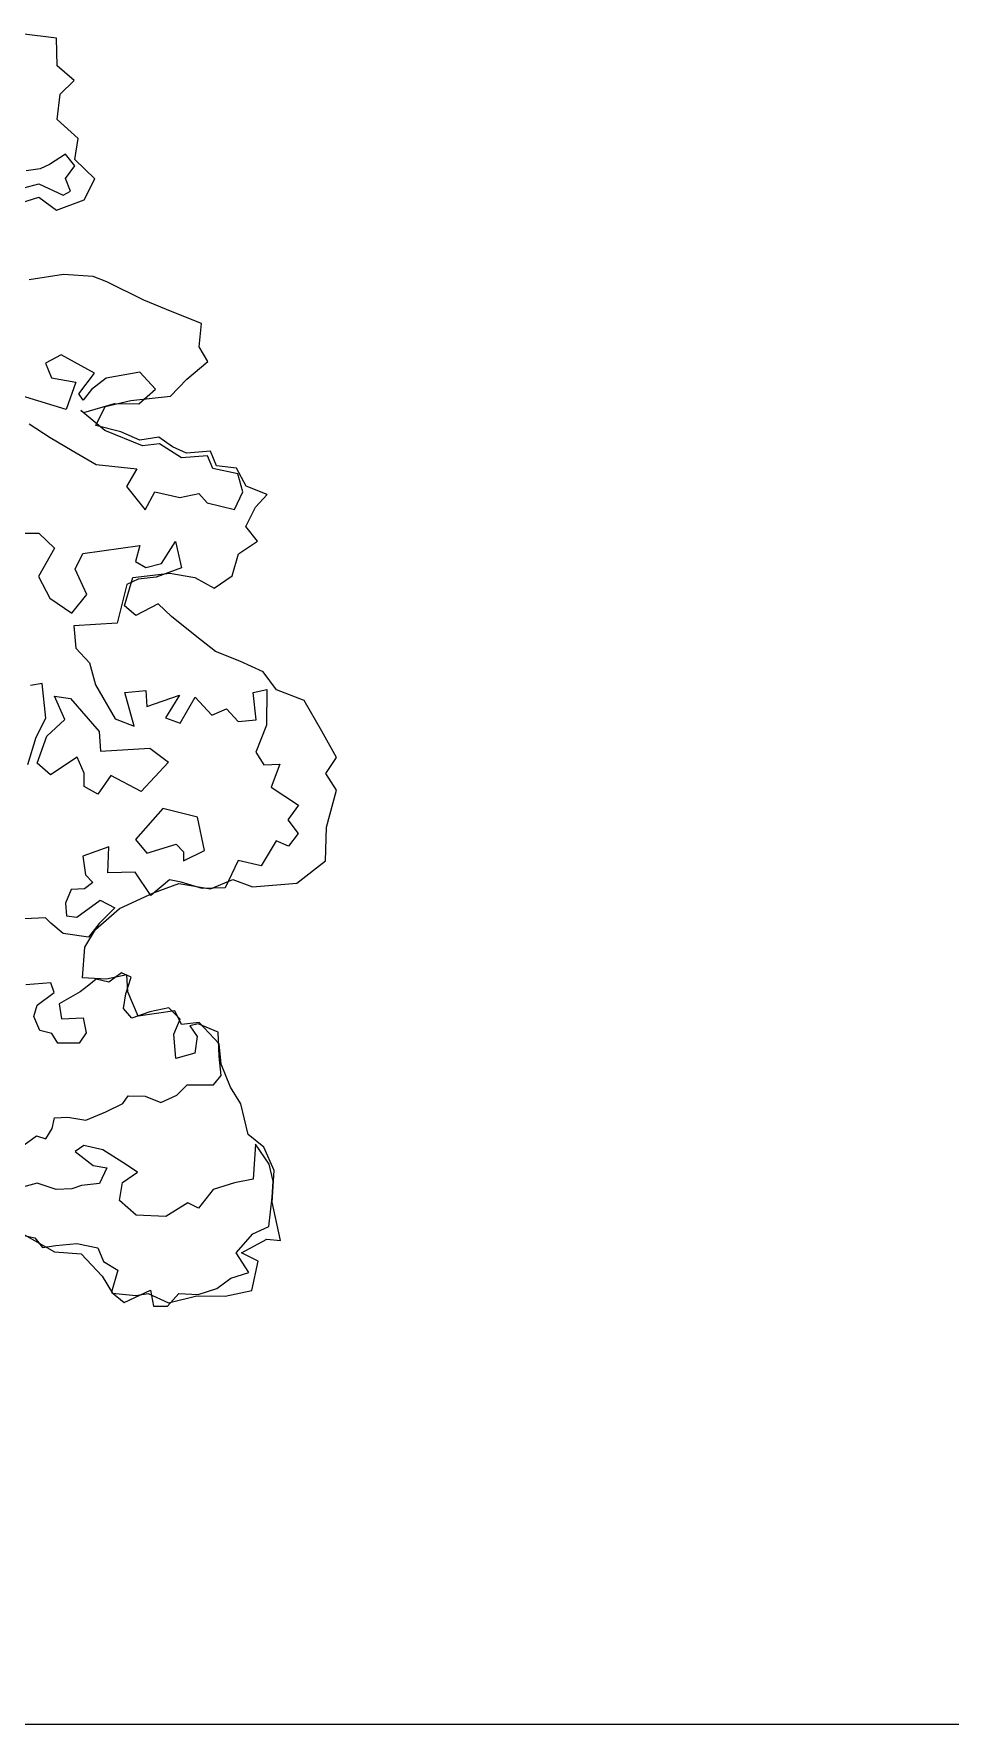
# Model space of a CAD drawing. Header units: millimetres. Extents: x 87938 to 265635, y 330093 to 434310.
# Drawn here: x 226945 to 230382, y 365241 to 371578 of the extents above; entities that cross this region are included whole.
import ezdxf

# ---------------------------------------------------------------- set-up
doc = ezdxf.new("R2010")
doc.units = ezdxf.units.MM
doc.layers.add('www.cad-blocks.net', color=7, linetype='Continuous')

# ---------------------------------------------------------------- blocks, each defined once
blk = doc.blocks.new('A$C78B47F2E')
for p, q in [((4392.7, 4514.3), (4299.3, 4526.4)), ((4394.9, 4440.7), (4392.7, 4514.3)), ((4440.2, 4401.6), (4394.9, 4440.7)), ((4402.8, 4364.6), (4440.2, 4401.6)), ((4394.2, 4296.8), (4402.8, 4364.6)), ((4451, 4246.1), (4394.2, 4296.8)), ((4441.6, 4189.9), (4451, 4246.1)), ((4348.9, 4164.7), (4311.6, 4159.1)), ((4373.7, 4176.1), (4348.9, 4164.7)), ((4416.9, 4204.1), (4373.7, 4176.1)), ((4416.6, 4138.7), (4441.5, 4172.5)), ((4441.5, 4172.5), (4416.9, 4204.1)), ((4495.1, 4138.3), (4441.6, 4189.9)), ((4305.6, 4113.6), (4345.4, 4125)), ((4345.4, 4125), (4410.6, 4094.1)), ((4430.5, 4104.7), (4416.6, 4138.7)), ((4466.7, 4082.2), (4495.1, 4138.3)), ((4263.2, 4063.4), (4345.2, 4088.6)), ((4345.2, 4088.6), (4393, 4054.5)), ((4393, 4054.5), (4466.7, 4082.2)), ((4410.6, 4094.1), (4430.5, 4104.7)), ((4412, 3882.3), (4319.3, 3867.9)), ((4491.4, 3876.2), (4412, 3882.3)), ((4527.7, 3861.9), (4491.4, 3876.2)), ((4626.7, 3813.5), (4527.7, 3861.9)), ((4702.7, 3781.7), (4626.7, 3813.5)), ((4781.1, 3750.7), (4702.7, 3781.7)), ((4775, 3687.9), (4781.1, 3750.7)), ((4405.5, 3666.6), (4363.3, 3644.7)), ((4495, 3618.1), (4405.5, 3666.6)), ((4798, 3648.9), (4775, 3687.9)), ((4363.3, 3644.7), (4379.5, 3605)), ((4741.5, 3601.2), (4798, 3648.9)), ((4418.4, 3520.6), (4202.1, 3586.5)), ((4379.5, 3605), (4444.5, 3593.8)), ((4444.5, 3593.8), (4418.4, 3520.6)), ((4452.5, 3562.4), (4495, 3618.1)), ((4526.2, 3603.9), (4486.4, 3573.7)), ((4616.1, 3620.5), (4526.2, 3603.9)), ((4657.8, 3574.9), (4616.1, 3620.5)), ((4698.3, 3555.9), (4741.5, 3601.2)), ((4463.9, 3545.8), (4452.5, 3562.4)), ((4486.4, 3573.7), (4463.9, 3545.8)), ((4466.1, 3512), (4547.9, 3536.1)), ((4523.6, 3528.6), (4591.5, 3544.8)), ((4547.9, 3536.1), (4613, 3535.6)), ((4591.5, 3544.8), (4698.3, 3555.9)), ((4613, 3535.6), (4657.8, 3574.9)), ((4522.6, 3463.8), (4457.9, 3517.8)), ((4457.9, 3517.8), (4466.1, 3512)), ((4497.8, 3477.5), (4523.6, 3528.6)), ((4320, 3481.8), (4375.8, 3445.1)), ((4375.8, 3445.1), (4434.9, 3410.9)), ((4565.5, 3460.6), (4497.8, 3477.5)), ((4622.9, 3423.5), (4522.6, 3463.8)), ((4615.8, 3438), (4565.5, 3460.6)), ((4667.2, 3446), (4615.8, 3438)), ((4703.4, 3420.2), (4667.2, 3446)), ((4434.9, 3410.9), (4498.9, 3373.3)), ((4668.3, 3428.9), (4622.9, 3423.5)), ((4727.3, 3391.4), (4668.3, 3428.9)), ((4740.6, 3403.5), (4703.4, 3420.2)), ((4797.4, 3396.6), (4727.3, 3391.4)), ((4805.1, 3409), (4740.6, 3403.5)), ((4811.2, 3362.7), (4797.4, 3396.6)), ((4821.5, 3369.2), (4805.1, 3409)), ((4498.9, 3373.3), (4608.4, 3361.8)), ((4608.4, 3361.8), (4580, 3314.2)), ((4878.7, 3348.2), (4811.2, 3362.7)), ((4875.2, 3363.2), (4821.5, 3369.2)), ((4900.6, 3315.1), (4875.2, 3363.2)), ((4580, 3314.2), (4630.7, 3252)), ((4892.3, 3300.3), (4878.7, 3348.2)), ((4956.7, 3292.5), (4900.6, 3315.1)), ((4630.7, 3252), (4655.8, 3299.6)), ((4655.8, 3299.6), (4723.2, 3285.1)), ((4723.2, 3285.1), (4774.4, 3295.4)), ((4774.4, 3295.4), (4796.5, 3270.5)), ((4796.5, 3270.5), (4869.7, 3252.6)), ((4869.7, 3252.6), (4892.3, 3300.3)), ((4926, 3258.7), (4956.7, 3292.5)), ((4900.1, 3207.5), (4926, 3258.7)), ((4292.3, 3189.4), (4345.8, 3189)), ((4345.8, 3189), (4387.6, 3149.1)), ((4931.3, 3167.7), (4900.1, 3207.5)), ((4387.6, 3149.1), (4345, 3073.6)), ((4443.2, 3092.7), (4463.3, 3134.5)), ((4463.3, 3134.5), (4615.9, 3156.5)), ((4615.9, 3156.5), (4604.1, 3113.7)), ((4674.1, 3108.2), (4711.6, 3166.5)), ((4711.6, 3166.5), (4727.6, 3096.3)), ((4863.1, 3075.4), (4879.9, 3134)), ((4879.9, 3134), (4931.3, 3167.7)), ((4474, 3024.8), (4443.2, 3092.7)), ((4597.5, 3070.9), (4696, 3082)), ((4604.1, 3113.7), (4632, 3097)), ((4632, 3097), (4674.1, 3108.2)), ((4727.6, 3096.3), (4659.8, 3071.3)), ((4696, 3082), (4763.8, 3070.1)), ((4345, 3073.6), (4375, 3014.9)), ((4581.4, 3052.1), (4555, 2948.4)), ((4574.8, 2994.9), (4597.5, 3070.9)), ((4612, 3065.8), (4581.4, 3052.1)), ((4659.8, 3071.3), (4612, 3065.8)), ((4763.8, 3070.1), (4814.9, 3041.7)), ((4814.9, 3041.7), (4863.1, 3075.4)), ((4375, 3014.9), (4434.1, 2974.9)), ((4434.1, 2974.9), (4474, 3024.8)), ((4605.3, 2969.1), (4574.8, 2994.9)), ((4665, 3000.2), (4605.3, 2969.1)), ((4701.3, 2966.1), (4665, 3000.2)), ((4555, 2948.4), (4439.6, 2941)), ((4768.8, 2912.1), (4701.3, 2966.1)), ((4439.6, 2941), (4444.9, 2881.7)), ((4819.1, 2872.1), (4768.8, 2912.1)), ((4444.9, 2881.7), (4480.9, 2841.8)), ((4884.3, 2846.2), (4819.1, 2872.1)), ((4480.9, 2841.8), (4497.7, 2783.2)), ((4946.2, 2817.7), (4884.3, 2846.2)), ((4982.4, 2769.6), (4946.2, 2817.7)), ((4354.4, 2786.7), (4323, 2781.2)), ((4364.4, 2693.5), (4354.4, 2786.7)), ((4497.7, 2783.2), (4549.8, 2692.1)), ((4575.9, 2762.8), (4632, 2768.2)), ((4600.8, 2672.8), (4575.9, 2762.8)), ((4632, 2768.2), (4635, 2725.3)), ((4919.6, 2762.7), (4955.9, 2770.7)), ((4927.3, 2689.3), (4919.6, 2762.7)), ((4955.9, 2770.7), (4955.2, 2675.1)), ((5055.8, 2741.1), (4982.4, 2769.6)), ((4415.5, 2690.7), (4387.1, 2752.7)), ((4387.1, 2752.7), (4429.9, 2746.6)), ((4429.9, 2746.6), (4507.5, 2658.6)), ((4635, 2725.3), (4722.5, 2755.9)), ((4722.5, 2755.9), (4685, 2694.4)), ((4724.5, 2680.1), (4764.5, 2749.8)), ((4764.5, 2749.8), (4808.7, 2701.7)), ((4808.7, 2701.7), (4848.4, 2718.7)), ((4848.4, 2718.7), (4879.4, 2684.7)), ((5103.4, 2659), (5055.8, 2741.1)), ((4338.4, 2643.4), (4364.4, 2693.5)), ((4367.3, 2645.7), (4415.5, 2690.7)), ((4549.8, 2692.1), (4600.8, 2672.8)), ((4685, 2694.4), (4724.5, 2680.1)), ((4879.4, 2684.7), (4927.3, 2689.3)), ((4955.2, 2675.1), (4926.6, 2602.7)), ((4315.6, 2570.2), (4338.4, 2643.4)), ((4341.2, 2573.4), (4367.3, 2645.7)), ((4507.5, 2658.6), (4510.4, 2605.9)), ((5142.8, 2588.5), (5103.4, 2659)), ((4448.5, 2589), (4377.2, 2541.8)), ((4467.1, 2546.9), (4448.5, 2589)), ((4510.4, 2605.9), (4642.4, 2613.1)), ((4642.4, 2613.1), (4693.2, 2575.7)), ((4926.6, 2602.7), (4948.6, 2568.8)), ((5114.4, 2545.6), (5142.8, 2588.5)), ((4377.2, 2541.8), (4341.2, 2573.4)), ((4466.8, 2510.6), (4467.1, 2546.9)), ((4538, 2540.6), (4503.8, 2490.5)), ((4619.2, 2497.9), (4538, 2540.6)), ((4693.2, 2575.7), (4619.2, 2497.9)), ((4948.6, 2568.8), (4990.7, 2570.9)), ((4990.7, 2570.9), (4968, 2509.3)), ((5142.4, 2500.8), (5114.4, 2545.6)), ((4503.8, 2490.5), (4466.8, 2510.6)), ((4968, 2509.3), (5040.9, 2460.9)), ((5116.2, 2401.7), (5142.4, 2500.8)), ((4677.4, 2452.1), (4604.2, 2368.6)), ((4770.4, 2429.2), (4677.4, 2452.1)), ((5040.9, 2460.9), (5012.6, 2421.6)), ((4789.5, 2339.2), (4770.4, 2429.2)), ((5012.6, 2421.6), (5040.4, 2385.1)), ((5113.3, 2311.6), (5116.2, 2401.7)), ((4604.2, 2368.6), (4634.5, 2332.1)), ((4634.5, 2332.1), (4713.8, 2356.3)), ((4713.8, 2356.3), (4733.4, 2336.3)), ((4980.9, 2365.8), (4940.8, 2298.5)), ((5014.6, 2351.5), (4980.9, 2365.8)), ((5040.4, 2385.1), (5014.6, 2351.5)), ((4533.2, 2349.4), (4463, 2324.4)), ((4463, 2324.4), (4470.8, 2274)), ((4530.2, 2279.3), (4533.2, 2349.4)), ((4733.2, 2311.6), (4789.5, 2339.2)), ((4733.4, 2336.3), (4733.2, 2311.6)), ((4879.1, 2313), (4844.8, 2239.9)), ((4940.8, 2298.5), (4879.1, 2313)), ((5036.9, 2252.4), (5113.3, 2311.6)), ((4470.8, 2274), (4490.5, 2254.1)), ((4603.6, 2281.3), (4530.2, 2279.3)), ((4645.2, 2219.1), (4603.6, 2281.3)), ((4431.8, 2234.7), (4416.7, 2198.6)), ((4468.1, 2236.9), (4431.8, 2234.7)), ((4490.5, 2254.1), (4468.1, 2236.9)), ((4561.9, 2184.4), (4653, 2226.1)), ((4695.7, 2260.8), (4645.2, 2219.1)), ((4653, 2226.1), (4720.2, 2251.4)), ((4727, 2254.8), (4695.7, 2260.8)), ((4720.2, 2251.4), (4805.3, 2237)), ((4782.9, 2237.9), (4727, 2254.8)), ((4844.8, 2239.9), (4782.9, 2237.9)), ((4805.3, 2237), (4865, 2262.3)), ((4865, 2262.3), (4917.8, 2242.2)), ((4917.8, 2242.2), (5036.9, 2252.4)), ((4416.7, 2198.6), (4419.7, 2164.8)), ((4447.7, 2161.3), (4509.9, 2206.1)), ((4497.1, 2128.4), (4561.9, 2184.4)), ((4549.3, 2186.1), (4507, 2144.3)), ((4509.9, 2206.1), (4549.3, 2186.1)), ((4363.7, 2159.4), (4270.5, 2154.4)), ((4377.6, 2145.3), (4363.7, 2159.4)), ((4411.1, 2117), (4377.6, 2145.3)), ((4419.7, 2164.8), (4447.7, 2161.3)), ((4468.7, 2080.6), (4497.1, 2128.4)), ((4507, 2144.3), (4478.7, 2107.5)), ((4478.7, 2107.5), (4411.1, 2117)), ((4462.5, 1998.7), (4468.7, 2080.6)), ((4527, 1995.1), (4462.5, 1998.7)), ((4498.9, 1995.3), (4479, 1978.8)), ((4532.8, 1986.8), (4498.9, 1995.3)), ((4580.9, 2006.4), (4527, 1995.1)), ((4566.8, 2012.3), (4532.8, 1986.8)), ((4592.4, 2000.6), (4566.8, 2012.3)), ((4578.1, 1956), (4592.4, 2000.6)), ((4583.9, 1960.9), (4580.9, 2006.4)), ((4377.3, 1985.1), (4310.3, 1979.6)), ((4340.6, 1925.7), (4386.3, 1959.4)), ((4386.3, 1959.4), (4377.3, 1985.1)), ((4456.6, 1961.5), (4400.2, 1928.7)), ((4479, 1978.8), (4456.6, 1961.5)), ((4572.1, 1916.3), (4578.1, 1956)), ((4611.8, 1896.3), (4583.9, 1960.9)), ((4332.2, 1895.1), (4340.6, 1925.7)), ((4400.2, 1928.7), (4405.8, 1889)), ((4594.4, 1890.6), (4572.1, 1916.3)), ((4642.4, 1907.7), (4594.4, 1890.6)), ((4710.2, 1909.9), (4611.8, 1896.3)), ((4693.7, 1918.2), (4642.4, 1907.7)), ((4724.2, 1887.5), (4693.7, 1918.2)), ((4727.4, 1873.4), (4710.2, 1909.9)), ((4348.5, 1857.9), (4332.2, 1895.1)), ((4379.9, 1849.4), (4348.5, 1857.9)), ((4405.8, 1889), (4464.5, 1891.2)), ((4464.5, 1891.2), (4472.6, 1851.5)), ((4707.5, 1847.9), (4724.2, 1887.5)), ((4775.4, 1879), (4727.4, 1873.4)), ((4772.1, 1875.7), (4749.8, 1870)), ((4749.8, 1870), (4769.5, 1841.8)), ((4825.8, 1853.1), (4772.1, 1875.7)), ((4828.9, 1821.6), (4775.4, 1879)), ((4396.4, 1823.7), (4379.9, 1849.4)), ((4453.4, 1823.4), (4396.4, 1823.7)), ((4472.6, 1851.5), (4453.4, 1823.4)), ((4712.9, 1782.5), (4707.5, 1847.9)), ((4769.5, 1841.8), (4763.5, 1797.1)), ((4828.8, 1787.7), (4825.8, 1853.1)), ((4833.6, 1767.8), (4828.9, 1821.6)), ((4763.5, 1797.1), (4712.9, 1782.5)), ((4833.5, 1737.2), (4828.8, 1787.7)), ((4859, 1705.7), (4833.6, 1767.8)), ((4813.5, 1711.7), (4833.5, 1737.2)), ((4570.9, 1662.4), (4585.1, 1682.2)), ((4585.1, 1682.2), (4630.6, 1682)), ((4630.6, 1682), (4672.7, 1664.4)), ((4672.7, 1664.4), (4715, 1684.1)), ((4715, 1684.1), (4743.2, 1712)), ((4743.2, 1712), (4774.6, 1711.9)), ((4774.6, 1711.9), (4813.5, 1711.7)), ((4886.9, 1660.9), (4859, 1705.7)), ((4471.5, 1617.4), (4525.3, 1639.5)), ((4525.3, 1639.5), (4570.9, 1662.4)), ((4906.3, 1578.9), (4886.9, 1660.9)), ((4364.5, 1567.5), (4381.2, 1595.5)), ((4381.2, 1595.5), (4387.1, 1623.6)), ((4387.1, 1623.6), (4423.5, 1625.9)), ((4423.5, 1625.9), (4471.5, 1617.4)), ((4296.6, 1544.6), (4338.9, 1575.8)), ((4338.9, 1575.8), (4364.5, 1567.5)), ((4466.2, 1549.6), (4442.9, 1533.2)), ((4516.6, 1537.8), (4466.2, 1549.6)), ((4948.4, 1544.8), (4906.3, 1578.9)), ((4926.1, 1553.2), (4919.8, 1459.7)), ((4962.2, 1499.2), (4926.1, 1553.2)), ((4976.2, 1482.6), (4948.4, 1544.8)), ((4442.9, 1533.2), (4490.7, 1495.7)), ((4490.7, 1495.7), (4527.9, 1489.7)), ((4570.2, 1504.4), (4516.6, 1537.8)), ((4609.7, 1478.6), (4570.2, 1504.4)), ((4973.6, 1454.5), (4962.2, 1499.2)), ((4340.8, 1448.5), (4301.9, 1437.9)), ((4392, 1431.7), (4340.8, 1448.5)), ((4527.9, 1489.7), (4507.9, 1447.7)), ((4561.4, 1402.7), (4569.9, 1450.7)), ((4569.9, 1450.7), (4609.7, 1478.6)), ((4869.3, 1449.2), (4812.2, 1432.1)), ((4919.8, 1459.7), (4869.3, 1449.2)), ((4970.8, 1397.5), (4976.2, 1482.6)), ((4970.9, 1411.5), (4973.6, 1454.5)), ((4434.2, 1434), (4392, 1431.7)), ((4459.9, 1442.1), (4434.2, 1434)), ((4507.9, 1447.7), (4459.9, 1442.1)), ((4812.2, 1432.1), (4773.1, 1381.9)), ((4961.4, 1333), (4970.9, 1411.5)), ((4605.9, 1362.8), (4561.4, 1402.7)), ((4685.3, 1359.1), (4605.9, 1362.8)), ((4745, 1396.1), (4685.3, 1359.1)), ((4773.1, 1381.9), (4745, 1396.1)), ((4992.7, 1295.6), (4970.8, 1397.5)), ((4283.9, 1313.1), (4335.1, 1302.1)), ((4874.2, 1262.3), (4919.1, 1313.3)), ((4919.1, 1313.3), (4961.4, 1333)), ((4307, 1310.5), (4387.9, 1264.6)), ((4335.1, 1302.1), (4354.9, 1276.4)), ((4354.9, 1276.4), (4391.3, 1282)), ((4391.3, 1282), (4447.5, 1287.5)), ((4447.5, 1287.5), (4503.7, 1275.6)), ((4503.7, 1275.6), (4518.4, 1239.2)), ((4888.3, 1262.2), (4956.3, 1299.1)), ((4956.3, 1299.1), (4992.7, 1295.6)), ((4387.9, 1264.6), (4459, 1259.3)), ((4459, 1259.3), (4514.9, 1199.5)), ((4518.4, 1239.2), (4557.2, 1215.8)), ((4907.9, 1209.2), (4874.2, 1262.3)), ((4932.8, 1239.7), (4888.3, 1262.2)), ((4915.9, 1161.2), (4932.8, 1239.7)), ((4514.9, 1199.5), (4542.8, 1153.9)), ((4557.2, 1215.8), (4540.4, 1157.2)), ((4822.5, 1166.6), (4859.8, 1194.5)), ((4859.8, 1194.5), (4907.9, 1209.2)), ((4540.4, 1157.2), (4574.2, 1128.9)), ((4542.8, 1153.9), (4604.9, 1147.8)), ((4574.2, 1128.9), (4644.6, 1162.5)), ((4604.9, 1147.8), (4638.8, 1153.4)), ((4638.8, 1153.4), (4692.4, 1128.3)), ((4644.6, 1162.5), (4652.7, 1119.4)), ((4689.9, 1119.2), (4720.7, 1153)), ((4692.4, 1128.3), (4768.6, 1147)), ((4720.7, 1153), (4771.9, 1150.3)), ((4768.6, 1147), (4844.7, 1146.6)), ((4771.9, 1150.3), (4822.5, 1166.6)), ((4844.7, 1146.6), (4915.9, 1161.2)), ((4652.7, 1119.4), (4689.9, 1119.2))]:
    blk.add_line(p, q)
blk = doc.blocks.new('format')
at = {"layer": 'www.cad-blocks.net', "color": 155, "true_color": 0x546d8e}
blk.add_line((102853.7, 365241.3), (265634.8, 365241.3), dxfattribs=at)

msp = doc.modelspace()

# ---------------------------------------------------------------- block references
at = {"xscale": 1.4, "yscale": 1.4, "zscale": 1.4}
msp.add_blockref('A$C78B47F2E', (220880.6, 365241.3), dxfattribs=at)
at = {"layer": 'www.cad-blocks.net'}
msp.add_blockref('format', (0, 0), dxfattribs=at)

doc.saveas('drawing.dxf')
